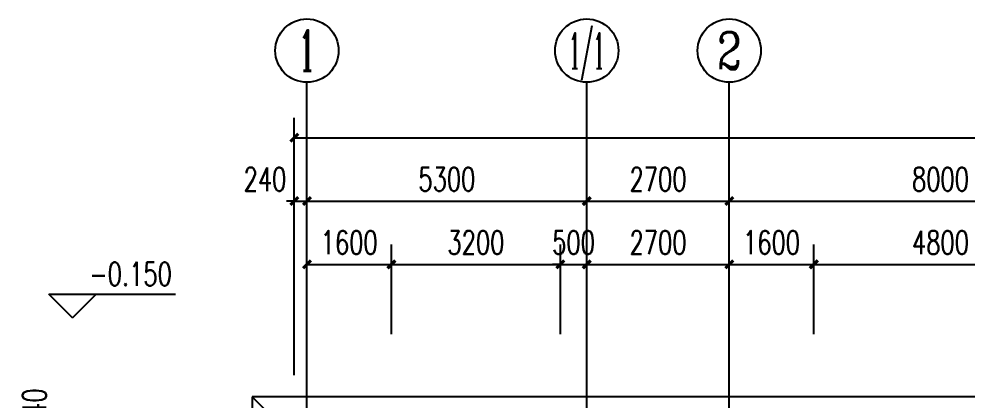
# Model space of a CAD drawing. Extents: x 170967 to 297117, y -33682 to 593582.
# Drawn here: x 187811 to 205769, y 478656 to 485877 of the extents above; entities that cross this region are included whole.
import ezdxf
from ezdxf.enums import TextEntityAlignment as Align

# ---------------------------------------------------------------- set-up
doc = ezdxf.new("R2010")
doc.units = 0
doc.header["$LTSCALE"] = 1000
doc.header["$MEASUREMENT"] = 0
doc.linetypes.add('DOTE', pattern=[2.42, 2, -0.2, 0.02, -0.2])
doc.layers.get('Defpoints').update_dxf_attribs({"color": 250})
for name, color, linetype in [('AXIS', 171, 'Continuous'), ('AXIS_TEXT', 7, 'Continuous'), ('DIM_ELEV', 171, 'Continuous'), ('DOTE', 14, 'DOTE'), ('GROUND', 150, 'Continuous'), ('PUB_DIM', 171, 'Continuous'), ('PUB_TEXT', 7, 'Continuous')]:
    doc.layers.add(name, color=color, linetype=linetype)
doc.styles.add('_TCH_AXIS', font='COMPLEX', dxfattribs={"bigfont": 'GBCBIG'})
doc.styles.add('_TCH_DIM', font='SIMPLEX', dxfattribs={"bigfont": 'GBCBIG'})
doc.styles.add('_TCH_DIM_T3', font='SIMPLEX', dxfattribs={"width": 0.705882, "bigfont": 'GBCBIG'})
doc.styles.add('COMPLEX', font='COMPLEX')
doc.dimstyles.new('_TCH_ARCH&&150', dxfattribs={"dimtxt": 446.25, "dimasz": 150, "dimexe": 375, "dimexo": 450, "dimgap": 189.375, "dimtad": 1, "dimdec": 0, "dimzin": 0, "dimdsep": 46, "dimtxsty": '_TCH_DIM_T3', "dimblk": 'ARCHTICK', "dimcen": 0.09, "dimclrt": 7, "dimazin": 2, "dimtfac": 1, "dimtdec": 0, "dimtix": 1, "dimtmove": 2, "dimatfit": 3, "dimfxl": 0, "dimtolj": 1, "dimtzin": 0, "dimarcsym": 0})

# ---------------------------------------------------------------- blocks, each defined once
blk = doc.blocks.new('_AXISO')
blk.add_circle((0, 0), 0.5)
at = {"layer": 'AXIS_TEXT', "style": 'COMPLEX', "width": 1.041667}
blk.add_attdef('A', text='', height=0.56, dxfattribs=at).set_placement((-0.25, -0.28), (0.25, -0.28), align=Align.FIT)
blk = doc.blocks.new('_ArchTick')
at = {"color": 0, "linetype": 'ByBlock', "const_width": 0.4}
blk.add_lwpolyline([(-0.5, -0.5), (0.5, 0.5)], dxfattribs=at)
blk = doc.blocks.new('*D69')
at = {"layer": 'AXIS', "color": 0, "lineweight": -2}
for p, q in [((193026, 479127), (193026, 484002)), ((265506, 479127), (265506, 484002)), ((193026, 483627), (265506, 483627))]:
    blk.add_line(p, q, dxfattribs=at)
at = {"layer": 'Defpoints', "color": 0}
for p in [(265506, 483627), (193026, 478677), (265506, 478677)]:
    blk.add_point(p, dxfattribs=at)
at = {"layer": 'AXIS', "color": 0, "lineweight": -2, "xscale": 150, "yscale": 150, "zscale": 150, "rotation": 180}
blk.add_blockref('_ArchTick', (193026, 483627), dxfattribs=at)
at = {"layer": 'AXIS', "color": 0, "lineweight": -2, "xscale": 150, "yscale": 150, "zscale": 150}
blk.add_blockref('_ArchTick', (265506, 483627), dxfattribs=at)
at = {"layer": 'AXIS', "color": 7, "insert": (229266, 484040), "char_height": 446.2, "attachment_point": 5, "style": '_TCH_DIM_T3'}
blk.add_mtext('\\A1;72480', dxfattribs=at)
blk = doc.blocks.new('*D70')
at = {"layer": 'AXIS', "color": 0, "lineweight": -2}
for p, q in [((193026, 479127), (193026, 482802)), ((193266, 479127), (193266, 482802)), ((193026, 482427), (192876, 482427)), ((193026, 482427), (193266, 482427)), ((193266, 482427), (193416, 482427))]:
    blk.add_line(p, q, dxfattribs=at)
at = {"layer": 'Defpoints', "color": 0}
for p in [(193266, 482427), (193026, 478677), (193266, 478677)]:
    blk.add_point(p, dxfattribs=at)
at = {"layer": 'AXIS', "color": 0, "lineweight": -2, "xscale": 150, "yscale": 150, "zscale": 150}
blk.add_blockref('_ArchTick', (193026, 482427), dxfattribs=at)
at = {"layer": 'AXIS', "color": 0, "lineweight": -2, "xscale": 150, "yscale": 150, "zscale": 150, "rotation": 180}
blk.add_blockref('_ArchTick', (193266, 482427), dxfattribs=at)
at = {"layer": 'AXIS', "color": 7, "insert": (192471, 482840), "char_height": 446.2, "attachment_point": 5, "style": '_TCH_DIM_T3'}
blk.add_mtext('\\A1;240', dxfattribs=at)
blk = doc.blocks.new('*D71')
at = {"layer": 'AXIS', "color": 0, "lineweight": -2}
for p, q in [((193266, 479127), (193266, 482802)), ((198566, 479127), (198566, 482802)), ((193266, 482427), (198566, 482427))]:
    blk.add_line(p, q, dxfattribs=at)
at = {"layer": 'Defpoints', "color": 0}
for p in [(198566, 482427), (193266, 478677), (198566, 478677)]:
    blk.add_point(p, dxfattribs=at)
at = {"layer": 'AXIS', "color": 0, "lineweight": -2, "xscale": 150, "yscale": 150, "zscale": 150, "rotation": 180}
blk.add_blockref('_ArchTick', (193266, 482427), dxfattribs=at)
at = {"layer": 'AXIS', "color": 0, "lineweight": -2, "xscale": 150, "yscale": 150, "zscale": 150}
blk.add_blockref('_ArchTick', (198566, 482427), dxfattribs=at)
at = {"layer": 'AXIS', "color": 7, "insert": (195916, 482840), "char_height": 446.2, "attachment_point": 5, "style": '_TCH_DIM_T3'}
blk.add_mtext('\\A1;5300', dxfattribs=at)
blk = doc.blocks.new('*D72')
at = {"layer": 'AXIS', "color": 0, "lineweight": -2}
for p, q in [((198566, 479127), (198566, 482802)), ((201266, 479127), (201266, 482802)), ((198566, 482427), (201266, 482427))]:
    blk.add_line(p, q, dxfattribs=at)
at = {"layer": 'Defpoints', "color": 0}
for p in [(201266, 482427), (198566, 478677), (201266, 478677)]:
    blk.add_point(p, dxfattribs=at)
at = {"layer": 'AXIS', "color": 0, "lineweight": -2, "xscale": 150, "yscale": 150, "zscale": 150, "rotation": 180}
blk.add_blockref('_ArchTick', (198566, 482427), dxfattribs=at)
at = {"layer": 'AXIS', "color": 0, "lineweight": -2, "xscale": 150, "yscale": 150, "zscale": 150}
blk.add_blockref('_ArchTick', (201266, 482427), dxfattribs=at)
at = {"layer": 'AXIS', "color": 7, "insert": (199916, 482840), "char_height": 446.2, "attachment_point": 5, "style": '_TCH_DIM_T3'}
blk.add_mtext('\\A1;2700', dxfattribs=at)
blk = doc.blocks.new('*D73')
at = {"layer": 'AXIS', "color": 0, "lineweight": -2}
for p, q in [((201266, 479127), (201266, 482802)), ((209266, 479127), (209266, 482802)), ((201266, 482427), (209266, 482427))]:
    blk.add_line(p, q, dxfattribs=at)
at = {"layer": 'Defpoints', "color": 0}
for p in [(209266, 482427), (201266, 478677), (209266, 478677)]:
    blk.add_point(p, dxfattribs=at)
at = {"layer": 'AXIS', "color": 0, "lineweight": -2, "xscale": 150, "yscale": 150, "zscale": 150, "rotation": 180}
blk.add_blockref('_ArchTick', (201266, 482427), dxfattribs=at)
at = {"layer": 'AXIS', "color": 0, "lineweight": -2, "xscale": 150, "yscale": 150, "zscale": 150}
blk.add_blockref('_ArchTick', (209266, 482427), dxfattribs=at)
at = {"layer": 'AXIS', "color": 7, "insert": (205266, 482840), "char_height": 446.2, "attachment_point": 5, "style": '_TCH_DIM_T3'}
blk.add_mtext('\\A1;8000', dxfattribs=at)
blk = doc.blocks.new('*D91')
at = {"layer": 'AXIS', "color": 0, "lineweight": -2}
for p, q in [((188516, 477917), (188516, 478067)), ((191816, 477917), (188141, 477917)), ((188516, 477677), (188516, 477917)), ((191816, 477677), (188141, 477677)), ((188516, 477677), (188516, 477527))]:
    blk.add_line(p, q, dxfattribs=at)
at = {"layer": 'Defpoints', "color": 0}
for p in [(188516, 477917), (192266, 477917), (192266, 477677)]:
    blk.add_point(p, dxfattribs=at)
at = {"layer": 'AXIS', "color": 0, "lineweight": -2, "xscale": 150, "yscale": 150, "zscale": 150}
for p, rotation in [((188516, 477917), 270), ((188516, 477677), 90)]:
    blk.add_blockref('_ArchTick', p, dxfattribs=dict(at, rotation=rotation))
at = {"layer": 'AXIS', "color": 7, "insert": (188103, 478472), "char_height": 446.2, "attachment_point": 5, "rotation": 90, "style": '_TCH_DIM_T3'}
blk.add_mtext('\\A1;240', dxfattribs=at)
blk = doc.blocks.new('*D202')
at = {"layer": 'Defpoints', "color": 0}
for p in [(194866, 481227), (193266, 479457), (194866, 479457)]:
    blk.add_point(p, dxfattribs=at)
at = {"layer": 'PUB_DIM', "color": 0, "lineweight": -2}
for p, q in [((193266, 479907), (193266, 481602)), ((194866, 479907), (194866, 481602)), ((193266, 481227), (194866, 481227))]:
    blk.add_line(p, q, dxfattribs=at)
at = {"layer": 'PUB_DIM', "color": 0, "lineweight": -2, "xscale": 150, "yscale": 150, "zscale": 150, "rotation": 180}
blk.add_blockref('_ArchTick', (193266, 481227), dxfattribs=at)
at = {"layer": 'PUB_DIM', "color": 0, "lineweight": -2, "xscale": 150, "yscale": 150, "zscale": 150}
blk.add_blockref('_ArchTick', (194866, 481227), dxfattribs=at)
at = {"layer": 'PUB_DIM', "color": 7, "insert": (194066, 481640), "char_height": 446.2, "attachment_point": 5, "style": '_TCH_DIM_T3'}
blk.add_mtext('\\A1;1600', dxfattribs=at)
blk = doc.blocks.new('*D203')
at = {"layer": 'Defpoints', "color": 0}
for p in [(198066, 481227), (194866, 479457), (198066, 479457)]:
    blk.add_point(p, dxfattribs=at)
at = {"layer": 'PUB_DIM', "color": 0, "lineweight": -2}
for p, q in [((194866, 479907), (194866, 481602)), ((198066, 479907), (198066, 481602)), ((194866, 481227), (198066, 481227))]:
    blk.add_line(p, q, dxfattribs=at)
at = {"layer": 'PUB_DIM', "color": 0, "lineweight": -2, "xscale": 150, "yscale": 150, "zscale": 150, "rotation": 180}
blk.add_blockref('_ArchTick', (194866, 481227), dxfattribs=at)
at = {"layer": 'PUB_DIM', "color": 0, "lineweight": -2, "xscale": 150, "yscale": 150, "zscale": 150}
blk.add_blockref('_ArchTick', (198066, 481227), dxfattribs=at)
at = {"layer": 'PUB_DIM', "color": 7, "insert": (196466, 481640), "char_height": 446.2, "attachment_point": 5, "style": '_TCH_DIM_T3'}
blk.add_mtext('\\A1;3200', dxfattribs=at)
blk = doc.blocks.new('*D204')
at = {"layer": 'Defpoints', "color": 0}
for p in [(198566, 481227), (198066, 479457), (198566, 479457)]:
    blk.add_point(p, dxfattribs=at)
at = {"layer": 'PUB_DIM', "color": 0, "lineweight": -2}
for p, q in [((198066, 479907), (198066, 481602)), ((198566, 479907), (198566, 481602)), ((198066, 481227), (197916, 481227)), ((198066, 481227), (198566, 481227)), ((198566, 481227), (198716, 481227))]:
    blk.add_line(p, q, dxfattribs=at)
at = {"layer": 'PUB_DIM', "color": 0, "lineweight": -2, "xscale": 150, "yscale": 150, "zscale": 150}
blk.add_blockref('_ArchTick', (198066, 481227), dxfattribs=at)
at = {"layer": 'PUB_DIM', "color": 0, "lineweight": -2, "xscale": 150, "yscale": 150, "zscale": 150, "rotation": 180}
blk.add_blockref('_ArchTick', (198566, 481227), dxfattribs=at)
at = {"layer": 'PUB_DIM', "color": 7, "insert": (198316, 481640), "char_height": 446.2, "attachment_point": 5, "style": '_TCH_DIM_T3'}
blk.add_mtext('\\A1;500', dxfattribs=at)
blk = doc.blocks.new('*D205')
at = {"layer": 'Defpoints', "color": 0}
for p in [(201266, 481227), (198566, 479457), (201266, 479457)]:
    blk.add_point(p, dxfattribs=at)
at = {"layer": 'PUB_DIM', "color": 0, "lineweight": -2}
for p, q in [((198566, 479907), (198566, 481602)), ((201266, 479907), (201266, 481602)), ((198566, 481227), (201266, 481227))]:
    blk.add_line(p, q, dxfattribs=at)
at = {"layer": 'PUB_DIM', "color": 0, "lineweight": -2, "xscale": 150, "yscale": 150, "zscale": 150, "rotation": 180}
blk.add_blockref('_ArchTick', (198566, 481227), dxfattribs=at)
at = {"layer": 'PUB_DIM', "color": 0, "lineweight": -2, "xscale": 150, "yscale": 150, "zscale": 150}
blk.add_blockref('_ArchTick', (201266, 481227), dxfattribs=at)
at = {"layer": 'PUB_DIM', "color": 7, "insert": (199916, 481640), "char_height": 446.2, "attachment_point": 5, "style": '_TCH_DIM_T3'}
blk.add_mtext('\\A1;2700', dxfattribs=at)
blk = doc.blocks.new('*D206')
at = {"layer": 'Defpoints', "color": 0}
for p in [(202866, 481227), (201266, 479457), (202866, 479457)]:
    blk.add_point(p, dxfattribs=at)
at = {"layer": 'PUB_DIM', "color": 0, "lineweight": -2}
for p, q in [((201266, 479907), (201266, 481602)), ((202866, 479907), (202866, 481602)), ((201266, 481227), (202866, 481227))]:
    blk.add_line(p, q, dxfattribs=at)
at = {"layer": 'PUB_DIM', "color": 0, "lineweight": -2, "xscale": 150, "yscale": 150, "zscale": 150, "rotation": 180}
blk.add_blockref('_ArchTick', (201266, 481227), dxfattribs=at)
at = {"layer": 'PUB_DIM', "color": 0, "lineweight": -2, "xscale": 150, "yscale": 150, "zscale": 150}
blk.add_blockref('_ArchTick', (202866, 481227), dxfattribs=at)
at = {"layer": 'PUB_DIM', "color": 7, "insert": (202066, 481640), "char_height": 446.2, "attachment_point": 5, "style": '_TCH_DIM_T3'}
blk.add_mtext('\\A1;1600', dxfattribs=at)
blk = doc.blocks.new('*D207')
at = {"layer": 'Defpoints', "color": 0}
for p in [(207666, 481227), (202866, 479457), (207666, 479457)]:
    blk.add_point(p, dxfattribs=at)
at = {"layer": 'PUB_DIM', "color": 0, "lineweight": -2}
for p, q in [((202866, 479907), (202866, 481602)), ((207666, 479907), (207666, 481602)), ((202866, 481227), (207666, 481227))]:
    blk.add_line(p, q, dxfattribs=at)
at = {"layer": 'PUB_DIM', "color": 0, "lineweight": -2, "xscale": 150, "yscale": 150, "zscale": 150, "rotation": 180}
blk.add_blockref('_ArchTick', (202866, 481227), dxfattribs=at)
at = {"layer": 'PUB_DIM', "color": 0, "lineweight": -2, "xscale": 150, "yscale": 150, "zscale": 150}
blk.add_blockref('_ArchTick', (207666, 481227), dxfattribs=at)
at = {"layer": 'PUB_DIM', "color": 7, "insert": (205266, 481640), "char_height": 446.2, "attachment_point": 5, "style": '_TCH_DIM_T3'}
blk.add_mtext('\\A1;4800', dxfattribs=at)

msp = doc.modelspace()

# ---------------------------------------------------------------- linework, layer by layer
at = {"layer": 'AXIS'}
for p, q in [((193265.9, 478677), (193265.9, 484677)), ((198565.9, 478677), (198565.9, 484677)), ((201265.9, 478677), (201265.9, 484677))]:
    msp.add_line(p, q, dxfattribs=at)
at = {"layer": 'DIM_ELEV'}
for p, q in [((188825.7, 480213.3), (188375.7, 480663.3)), ((188375.7, 480663.3), (190775.2, 480663.3)), ((188825.7, 480213.3), (189275.7, 480663.3))]:
    msp.add_line(p, q, dxfattribs=at)
at = {"layer": 'DOTE'}
for p, q in [((193265.9, 434677), (193265.9, 478677)), ((198565.9, 470677, -900), (198565.9, 478677, -900)), ((201265.9, 434677), (201265.9, 478677))]:
    msp.add_line(p, q, dxfattribs=at)
at = {"layer": 'GROUND'}
for p, q in [((192225.9, 478717), (192225.9, 470677)), ((225265.9, 478717), (192225.9, 478717)), ((193025.9, 477917), (192225.9, 478717))]:
    msp.add_line(p, q, dxfattribs=at)

# ---------------------------------------------------------------- block references
at = {"layer": 'AXIS'}
ref = msp.add_blockref('_AXISO', (193265.9, 485277), dxfattribs=dict(at, xscale=1200, yscale=1200, zscale=1200))
ref.add_attrib('A', '1', dxfattribs={"layer": 'AXIS_TEXT', "height": 772.1, "style": '_TCH_AXIS'}).set_placement((193100.5, 484891), (193431.4, 484891), align=Align.FIT)
ref = msp.add_blockref('_AXISO', (198565.9, 485277), dxfattribs=dict(at, xscale=1200, yscale=1200, zscale=1200))
ref.add_attrib('A', '1/1', dxfattribs={"layer": 'AXIS_TEXT', "height": 678.82, "style": '_TCH_AXIS', "width": 0.456522}).set_placement((198226.5, 484937.6), (198905.3, 484937.6), align=Align.FIT)
ref = msp.add_blockref('_AXISO', (201265.9, 485277), dxfattribs=dict(at, xscale=1200, yscale=1200, zscale=1200))
ref.add_attrib('A', '2', dxfattribs={"layer": 'AXIS_TEXT', "height": 698.9, "style": '_TCH_AXIS'}).set_placement((201032.9, 484927.6), (201498.9, 484927.6), align=Align.FIT)

# ---------------------------------------------------------------- texts
at = {"layer": 'PUB_TEXT', "style": '_TCH_DIM', "width": 0.705882}
msp.add_text('-0.150', height=446.25, dxfattribs=at).set_placement((189140.2, 480820.8))

# ---------------------------------------------------------------- dimensions: what is measured, and where the dimension line sits
at = {"layer": 'AXIS'}
for p1, p2, distance, picture, middle in [((193025.9, 478677), (265505.9, 478677), 4950, '*D69', (229265.9, 484039.5)), ((193265.9, 478677), (198565.9, 478677), 3750, '*D71', (195915.9, 482839.5)), ((198565.9, 478677), (201265.9, 478677), 3750, '*D72', (199915.9, 482839.5)), ((201265.9, 478677), (209265.9, 478677), 3750, '*D73', (205265.9, 482839.5))]:
    dim = msp.add_aligned_dim(p1=p1, p2=p2, distance=distance, dimstyle='_TCH_ARCH&&150', dxfattribs=at)
    dim.commit()
    dim.dimension.update_dxf_attribs({"geometry": picture, "text_midpoint": middle})
for base, p1, p2, angle, picture, middle in [((193265.9, 482427), (193025.9, 478677), (193265.9, 478677), 0, '*D70', (192470.9, 482839.5)), ((188515.9, 477917), (192265.9, 477677), (192265.9, 477917), 90, '*D91', (188103.4, 478472))]:
    dim = msp.add_linear_dim(base=base, p1=p1, p2=p2, angle=angle, dimstyle='_TCH_ARCH&&150', dxfattribs=at)
    dim.commit()
    dim.dimension.update_dxf_attribs({"geometry": picture, "text_midpoint": middle, "dimtype": 161})
at = {"layer": 'PUB_DIM'}
for p1, p2, picture, middle in [((193265.9, 479457), (194865.9, 479457), '*D202', (194065.9, 481639.5)), ((194865.9, 479457), (198065.9, 479457), '*D203', (196465.9, 481639.5)), ((198065.9, 479457), (198565.9, 479457), '*D204', (198315.9, 481639.5)), ((198565.9, 479457), (201265.9, 479457), '*D205', (199915.9, 481639.5)), ((201265.9, 479457), (202865.9, 479457), '*D206', (202065.9, 481639.5)), ((202865.9, 479457), (207665.9, 479457), '*D207', (205265.9, 481639.5))]:
    dim = msp.add_aligned_dim(p1=p1, p2=p2, distance=1770, dimstyle='_TCH_ARCH&&150', dxfattribs=at)
    dim.commit()
    dim.dimension.update_dxf_attribs({"geometry": picture, "text_midpoint": middle})

doc.saveas('drawing.dxf')
